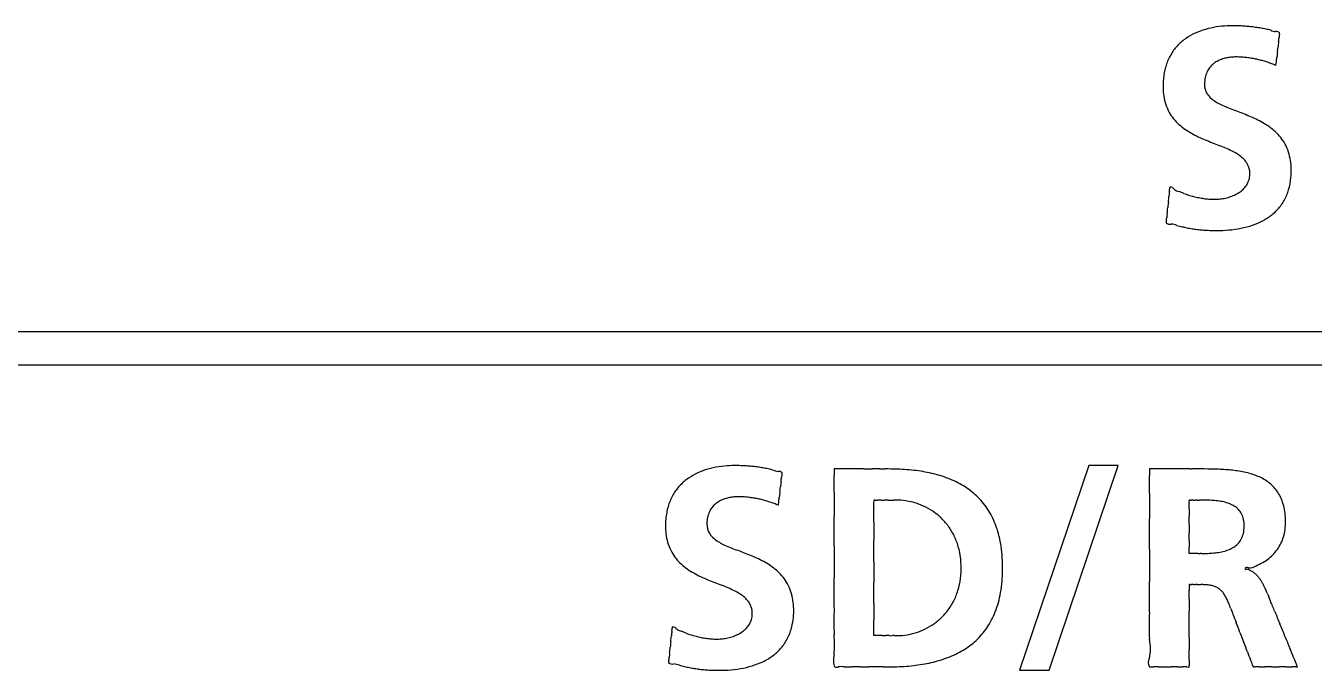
# Model space of a CAD drawing. Header units: millimetres. Extents: x -11 to 5160, y -11 to 2043.
# Drawn here: x 4000.961 to 4002.945, y 1245.023 to 1246.016 of the extents above; entities that cross this region are included whole.
import ezdxf

# ---------------------------------------------------------------- set-up
doc = ezdxf.new("R2010")
doc.units = ezdxf.units.MM

# ---------------------------------------------------------------- blocks, each defined once
blk = doc.blocks.new('FX5U-32MT ES PLC')
at = {"color": 7, "linetype": 'Continuous'}
for p, q in [((53.65151, 10.57155), (53.655588, 10.607749)), ((63.47486, 8.14982), (33.47497, 8.14982)), ((33.47497, 7.84975), (63.47486, 7.84975)), ((51.94998, 6.93267), (51.32056, 5.07094)), ((51.58893, 5.07094), (52.21801, 6.93267)), ((52.21801, 6.93267), (51.94998, 6.93267)), ((49.63453, 6.90166), (49.63453, 6.84489)), ((49.904407, 6.90166), (49.63453, 6.90166)), ((52.50154, 6.90166), (52.50154, 6.841918)), ((52.514463, 6.90166), (52.50154, 6.90166)), ((52.836324, 6.90166), (52.514463, 6.90166)), ((49.12741, 6.57162), (49.131531, 6.60782)), ((52.86259, 6.615571), (52.863977, 6.61813)), ((52.86259, 6.13323), (52.86259, 6.148526)), ((52.945803, 6.13323), (52.86259, 6.13323)), ((49.99558, 5.38565), (49.99558, 5.529289)), ((50.073868, 5.38565), (49.99558, 5.38565)), ((51.32056, 5.07094), (51.58893, 5.07094))]:
    blk.add_line(p, q, dxfattribs=at)
for centre, radius, start, end in [((53.222217, 10.169735), 0.760357, 100.493751, 108.06204), ((53.24398, 10.058555), 0.873643, 93.849184, 100.569189), ((53.258216, 9.808519), 1.124073, 89.342037, 93.717615), ((53.257329, 9.363966), 1.568612, 87.669024, 89.496099), ((53.257217, 9.337996), 1.594566, 85.93087, 87.702957), ((53.266146, 9.464696), 1.467552, 84.02834, 85.927593), ((53.266518, 9.473399), 1.458857, 82.12173, 84.007308), ((53.30447, 9.733924), 1.195591, 79.9398, 82.212011), ((53.092228, 8.61944), 2.330058, 78.435978, 79.588222), ((53.478645, 10.454191), 0.455215, 73.955478, 79.792179), ((53.100902, 10.428499), 0.472273, 127.328883, 138.972428), ((53.137929, 10.379081), 0.534021, 116.946209, 127.272629), ((53.182324, 10.291712), 0.632023, 108.052228, 116.944748), ((53.684856, 11.098036), 0.221469, 248.714624, 260.610718), ((53.655695, 10.839206), 0.040926, 44.476728, 99.806204), ((58.082838, 10.266388), 4.437694, 173.270168, 173.873088), ((52.603334, 10.927439), 1.081618, 352.509225, 354.634032), ((53.916688, 10.814172), 0.236787, 170.076472, 177.066785), ((53.647809, 10.865526), 0.037163, 343.512296, 3.630961), ((53.089479, 10.439767), 0.45626, 139.098191, 151.467565), ((116.642791, 3.572928), 63.378807, 173.550871, 173.592386), ((36.625183, 12.636042), 17.150436, 353.490389, 353.652868), ((53.23526, 10.393836), 0.609615, 164.107624, 175.009997), ((53.118317, 10.42519), 0.488559, 151.581109, 163.888601), ((53.21119, 10.426131), 0.205489, 139.148805, 152.08652), ((53.217515, 10.42007), 0.214238, 127.119013, 139.028946), ((53.235063, 10.396455), 0.243659, 116.722602, 127.058325), ((53.255781, 10.355446), 0.289603, 108.052416, 116.735357), ((53.273654, 10.300887), 0.347015, 100.852104, 108.066624), ((53.281196, 10.265406), 0.383283, 94.545714, 100.960845), ((53.287903, 10.156266), 0.492615, 89.500702, 94.317272), ((53.287376, 9.85526), 0.793616, 86.664771, 89.651994), ((53.282057, 9.739299), 0.909692, 84.149851, 86.755233), ((53.282514, 9.747366), 0.901621, 81.499448, 84.126507), ((53.278906, 9.722429), 0.926817, 78.954133, 81.506749), ((53.276675, 9.711072), 0.93839, 76.436864, 78.953301), ((53.274385, 9.701473), 0.948259, 73.954738, 76.438369), ((53.273094, 9.696945), 0.952968, 71.492763, 73.955366), ((53.27379, 9.698915), 0.950878, 69.037969, 71.494867), ((53.274252, 9.700237), 0.949479, 66.588536, 69.035463), ((-170.055636, 35.832562), 225.128859, 353.566722, 353.576535), ((53.238382, 10.385472), 0.613505, 174.257168, 188.742947), ((53.270589, 10.405572), 0.268561, 164.890056, 177.004646), ((53.231657, 10.4163), 0.228178, 152.31097, 164.942584), ((53.191939, 10.403672), 0.190213, 175.194939, 200.422023), ((53.186054, 10.415401), 0.189241, 204.374801, 232.375682), ((53.077372, 10.360243), 0.450532, 188.684163, 208.565028), ((53.33691, 10.605838), 0.432179, 231.948303, 246.303371), ((53.91437, 11.856398), 1.809567, 245.474396, 249.460214), ((53.060698, 10.359549), 0.435617, 209.533563, 228.007358), ((51.666072, 5.87802), 4.577598, 67.646992, 69.362439), ((52.975129, 9.060683), 1.136235, 60.567071, 67.661475), ((53.182238, 10.49872), 0.620375, 228.26391, 241.101214), ((53.232162, 9.513746), 0.615342, 47.654384, 60.680795), ((53.346162, 9.641896), 0.443842, 29.033498, 47.387868), ((53.467979, 11.010755), 1.206739, 240.972519, 247.64118), ((55.715268, 16.470181), 7.110606, 247.628772, 248.735587), ((52.598582, 8.453341), 1.49076, 63.973887, 68.85072), ((53.323783, 9.638119), 0.465303, 8.558554, 28.102639), ((53.077223, 9.420172), 0.411995, 49.390076, 64.791272), ((53.207245, 9.573312), 0.211107, 22.53126, 49.126066), ((53.223971, 9.587494), 0.190341, 354.498602, 20.516982), ((53.176694, 9.614088), 0.614333, 354.259563, 8.733327), ((53.227642, 9.584321), 0.186487, 326.066822, 340.326549), ((53.221692, 9.585266), 0.192411, 340.658338, 355.224343), ((53.208144, 9.604288), 0.582098, 343.670212, 354.909736), ((47.052619, 9.943287), 5.653872, 353.812595, 354.321813), ((54.134502, 9.253818), 1.461552, 173.240169, 174.89424), ((52.374493, 9.472526), 0.312126, 351.400239, 356.734169), ((52.728051, 9.455822), 0.041953, 166.662777, 181.471631), ((52.688927, 9.418247), 0.047284, 33.547123, 92.056704), ((52.807917, 9.56278), 0.142663, 236.093859, 254.835914), ((52.223755, 7.994515), 1.531524, 67.336622, 69.080348), ((53.043212, 10.003981), 0.638786, 248.960097, 253.147563), ((53.155701, 10.347439), 1.000139, 252.684288, 255.358378), ((53.106782, 10.167527), 0.813706, 255.488887, 258.772063), ((53.094329, 9.799922), 0.445178, 281.122882, 287.437169), ((53.111191, 9.746952), 0.389589, 287.405687, 294.619829), ((53.139019, 9.687005), 0.323498, 294.562358, 303.105568), ((53.174072, 9.633579), 0.2596, 303.065224, 313.44725), ((53.207108, 9.598653), 0.211526, 313.456357, 325.950863), ((53.31692, 9.574372), 0.469303, 330.737179, 343.44126), ((47.678112, 9.773837), 5.014224, 353.77527, 354.359139), ((63.639201, 8.167623), 11.027493, 173.928953, 174.205455), ((53.104224, 10.151441), 0.797429, 258.727305, 262.071382), ((53.099393, 10.120136), 0.765758, 262.106242, 265.581571), ((53.092878, 10.021047), 0.666462, 265.483726, 269.470263), ((53.091727, 9.842285), 0.487698, 269.411365, 274.820865), ((53.093802, 9.797753), 0.443151, 275.037415, 281.243796), ((53.318226, 9.583425), 0.473563, 305.896499, 317.73793), ((53.338665, 9.5634), 0.444971, 317.876205, 330.60101), ((52.697896, 9.143476), 0.044464, 164.875484, 183.258924), ((52.687712, 9.178116), 0.050515, 227.373507, 284.018366), ((52.37507, 9.200045), 0.283491, 350.873147, 357.261262), ((53.943565, 9.074992), 1.290157, 173.09262, 175.041788), ((53.214425, 9.767751), 0.685868, 286.816958, 295.521305), ((53.270654, 9.650066), 0.55544, 295.517358, 305.841177), ((52.67615, 8.922565), 0.207907, 68.882165, 83.427187), ((52.912, 9.692871), 0.59841, 254.39811, 259.070314), ((53.975591, 14.486322), 5.508237, 257.661352, 258.144401), ((53.077992, 10.248386), 1.176321, 258.52363, 260.746214), ((53.083145, 10.271348), 1.199813, 260.679644, 262.894923), ((53.079176, 10.247899), 1.176054, 262.945516, 265.320447), ((53.095207, 10.449017), 1.37781, 265.338324, 267.530812), ((53.108786, 10.757757), 1.686848, 267.521824, 269.502763), ((53.111135, 10.478074), 1.407204, 269.308286, 273.355298), ((53.130356, 10.122133), 1.050749, 273.444988, 279.661616), ((53.162751, 9.937789), 0.863584, 279.595406, 286.834811), ((48.698261, 6.169845), 0.760305, 100.488301, 108.059013), ((48.720166, 6.057819), 0.874446, 93.845635, 100.563428), ((48.734448, 5.807166), 1.125496, 89.341985, 93.71523), ((48.733566, 5.363643), 1.569006, 87.66926, 89.49578), ((48.733467, 5.338136), 1.594496, 85.930896, 87.702989), ((48.742377, 5.464553), 1.467766, 84.028745, 85.927672), ((48.742738, 5.473154), 1.459174, 82.122551, 84.007696), ((48.780688, 5.73369), 1.195897, 79.941213, 82.212844), ((48.576872, 6.428902), 0.47192, 127.338631, 138.988056), ((48.613844, 6.379567), 0.533569, 116.948674, 127.281972), ((48.658275, 6.292132), 0.631646, 108.049227, 116.94696), ((48.568199, 4.617724), 2.331865, 78.438219, 79.589586), ((48.954901, 6.454224), 0.455252, 73.958287, 79.794658), ((49.161071, 7.098053), 0.221404, 248.716308, 260.616327), ((49.13195, 6.839295), 0.040916, 44.473019, 99.818998), ((48.07986, 6.928741), 1.081408, 352.44231, 354.56788), ((49.392828, 6.813984), 0.23674, 170.008678, 177.001512), ((49.124064, 6.865647), 0.037155, 343.442006, 3.568184), ((-3090.689853, 6.768401), 3140.324384, 359.998604, 0.001396), ((49.942427, 843.149013), 836.247354, 269.997395, 270.002605), ((50.013841, -199.628949), 206.530612, 89.990736, 90.009264), ((50.072443, 53.514194), 46.612541, 269.969014, 270.030986), ((50.111115, -1.406233), 8.307904, 89.907144, 90.092856), ((50.123074, 4.387684), 2.513977, 87.517573, 89.965679), ((50.154774, 5.120158), 1.780816, 82.043083, 87.515795), ((50.214059, 5.532899), 1.363844, 75.248182, 82.109431), ((50.299176, 5.85469), 1.030986, 66.574168, 75.26888), ((50.385322, 6.053804), 0.814035, 55.926334, 66.566143), ((-1314.392276, 6.761691), 1366.893818, 359.996637, 0.003363), ((52.855083, -324.007743), 330.909403, 89.996752, 90.003248), ((52.882178, 58.237435), 51.335775, 269.990697, 270.009303), ((52.929961, -12.63622), 19.53792, 89.79575, 90.115682), ((52.989891, 3.241475), 3.660114, 87.812366, 89.847843), ((53.061894, 5.095305), 1.804886, 83.788131, 87.850008), ((53.143491, 5.83172), 1.063968, 77.256906, 83.865348), ((53.232607, 6.220432), 0.665173, 67.385989, 77.358472), ((53.315802, 6.419424), 0.44949, 53.431652, 67.42197), ((48.565591, 6.440043), 0.456098, 139.1142, 151.48543), ((112.098329, -0.498741), 63.366534, 173.48433, 173.52586), ((32.106794, 8.65553), 17.147114, 353.423826, 353.586363), ((53.55753, 6.261442), 4.436835, 173.203527, 173.806663), ((958.924081, 6.580322), 909.289558, 179.992968, 180.007032), ((50.449074, 6.150107), 0.698549, 43.558192, 55.832228), ((447.475532, 6.564958), 394.974009, 179.983099, 180.016901), ((53.365047, 6.488982), 0.364291, 36.030747, 53.1344), ((53.345481, 6.479229), 0.385868, 18.059712, 35.492955), ((48.711961, 6.393925), 0.610075, 164.121411, 175.015385), ((48.594661, 6.425352), 0.488656, 151.598976, 163.90272), ((48.68701, 6.426221), 0.205406, 139.134467, 152.079166), ((48.693365, 6.420128), 0.214199, 127.098372, 139.014251), ((48.71097, 6.39642), 0.243727, 116.698626, 127.037536), ((48.731771, 6.355203), 0.289896, 108.028955, 116.711296), ((48.749727, 6.300318), 0.347644, 100.832143, 108.043462), ((48.757394, 6.26409), 0.384668, 94.535658, 100.939688), ((48.764105, 6.15507), 0.493881, 89.499664, 94.31158), ((48.763567, 5.857709), 0.791237, 86.659474, 89.648745), ((48.758243, 5.74223), 0.906832, 84.139885, 86.748784), ((48.758551, 5.748766), 0.900299, 81.489556, 84.116931), ((48.754827, 5.723081), 0.926252, 78.945111, 81.496835), ((48.752465, 5.711057), 0.938505, 76.429838, 78.944361), ((48.75008, 5.701068), 0.948776, 73.950071, 76.431397), ((48.74874, 5.696369), 0.953662, 71.490415, 73.950744), ((48.749486, 5.698483), 0.95142, 69.03729, 71.492614), ((48.749992, 5.699923), 0.949895, 66.588849, 69.034679), ((-174.506934, 32.087467), 225.085263, 353.500186, 353.510003), ((50.24705, 6.577941), 0.253716, 172.370756, 187.629244), ((50.008461, 6.610641), 0.012919, 144.572256, 175.634523), ((50.004508, 6.602558), 0.016903, 67.1117, 112.8883), ((50.022162, 6.703624), 0.086209, 262.615975, 277.384025), ((50.047373, 6.246016), 0.372382, 87.825158, 92.174842), ((50.077235, 8.108192), 1.490145, 269.395165, 270.604835), ((50.108841, 0.879239), 5.738913, 89.841502, 90.158498), ((50.139284, 32.285854), 25.667729, 269.967482, 270.032518), ((50.165657, 44.727037), 38.108909, 269.98225, 270.01775), ((50.185055, 1.433032), 5.185103, 89.916114, 90.083886), ((50.192806, 5.732786), 0.885344, 88.497774, 90.010333), ((50.198281, 6.022733), 0.595357, 79.062475, 88.293017), ((50.196879, 6.010839), 0.607301, 70.127751, 79.145442), ((50.20203, 6.025618), 0.591652, 60.851949, 70.110401), ((50.459353, 6.162863), 0.682314, 30.423796, 43.376697), ((52.916726, 6.602318), 0.055735, 166.244634, 193.755366), ((52.554865, 6.564254), 0.308723, 355.390226, 4.609774), ((52.867849, 6.609291), 0.00965, 66.342446, 113.657554), ((52.878248, 6.666591), 0.048899, 262.330063, 277.669937), ((52.893098, 6.407244), 0.21105, 87.739591, 92.260409), ((52.910688, 7.461922), 0.843843, 269.370851, 270.629149), ((52.929306, 3.404414), 3.213729, 89.833278, 90.166722), ((52.947238, 18.606115), 11.987988, 269.958988, 270.041012), ((52.962773, -56.068257), 62.686388, 89.993644, 90.006356), ((52.974199, -22.868129), 29.486259, 89.991311, 90.008689), ((52.979146, 3.157188), 3.460942, 89.776468, 90.007866), ((52.988586, 5.056235), 1.561874, 87.717705, 89.850963), ((53.013737, 5.67259), 0.945007, 84.250899, 87.753236), ((53.047533, 6.003464), 0.612412, 79.046894, 84.295944), ((53.086803, 6.203805), 0.408259, 71.600981, 79.115556), ((53.127857, 6.3262), 0.279163, 61.256172, 71.667234), ((53.163208, 6.390832), 0.205495, 47.659589, 61.232129), ((53.187672, 6.431498), 0.55071, 3.286913, 17.691052), ((48.714863, 6.38556), 0.613746, 174.260976, 188.741172), ((48.746429, 6.40565), 0.268501, 164.887775, 177.005561), ((48.707482, 6.416386), 0.228102, 152.304097, 164.940641), ((-207.091001, 6.335038), 256.725566, 359.970163, 0.029837), ((48.577567, 6.481192), 1.419415, 357.453512, 2.546488), ((50.208345, 6.036929), 0.578697, 51.336171, 60.852597), ((50.214874, 6.045342), 0.56805, 41.497436, 51.320195), ((50.381257, 6.119646), 0.771544, 17.865193, 30.254392), ((-58.673995, 6.309746), 111.175621, 359.928516, 0.071484), ((54.22807, 6.506574), 1.365875, 178.621107, 181.378893), ((47.332992, 6.436284), 5.529725, 359.612252, 0.387748), ((53.181324, 6.41194), 0.177693, 31.64703, 47.393219), ((53.168887, 6.405746), 0.191534, 15.522435, 31.272386), ((53.09908, 6.387734), 0.263619, 1.995511, 15.234148), ((53.177158, 6.420102), 0.561964, 354.584108, 4.38557), ((48.667796, 6.403748), 0.19017, 175.195294, 200.428677), ((48.661945, 6.4155), 0.18924, 204.384655, 232.390566), ((56.282099, 6.334586), 6.287074, 179.238637, 180.761363), ((50.214549, 6.045418), 0.568243, 31.409531, 41.47), ((50.198328, 6.036007), 0.586991, 21.244827, 31.368355), ((50.160038, 6.050302), 1.003372, 7.016497, 17.758712), ((74.080091, 6.360389), 21.217536, 179.896108, 180.103892), ((53.130655, 6.368508), 0.231047, 336.160921, 350.4795), ((53.055162, 6.382023), 0.307737, 350.322589, 2.77333), ((53.300958, 6.411463), 0.437912, 345.457709, 354.180515), ((48.5536, 6.360309), 0.450519, 188.683881, 208.565309), ((48.812904, 6.606144), 0.432405, 231.9609, 246.313158), ((49.390611, 7.857795), 1.810886, 245.484087, 249.468509), ((24.539998, 6.155928), 25.45576, 359.785912, 0.214088), ((50.15765, 6.020642), 0.630472, 11.244112, 21.20676), ((329.353092, 6.219808), 276.490504, 179.99377, 180.00623), ((-25.200741, 6.285895), 78.063339, 359.973562, 0.026438), ((53.160991, 6.360009), 0.200479, 305.716089, 320.016859), ((53.166764, 6.353844), 0.192096, 320.319516, 335.808634), ((53.331867, 6.401691), 0.405428, 327.403251, 336.489985), ((53.320457, 6.406383), 0.417763, 336.524177, 345.46067), ((48.53694, 6.359621), 0.43562, 209.533614, 228.007307), ((47.141549, 1.874743), 4.580922, 67.655948, 69.370808), ((48.4511, 5.06002), 1.136954, 60.578024, 67.670483), ((119.412146, 6.058553), 69.777762, 179.88275, 180.11725), ((50.073314, 6.004705), 0.716298, 1.75046, 11.178996), ((49.808641, 6.004368), 1.35775, 357.997735, 7.128959), ((82.577908, 6.024213), 30.076727, 179.720294, 180.279706), ((-902.02563, 6.169134), 954.888221, 359.998763, 0.001237), ((52.953836, 148.669978), 142.536748, 269.996771, 270.003229), ((52.967933, -26.036338), 32.169569, 89.9892, 90.0108), ((52.977236, 11.866912), 5.733683, 269.967634, 270.032366), ((52.980726, 7.799774), 1.666544, 269.991354, 271.192159), ((52.99426, 7.186547), 1.053169, 271.150144, 274.288407), ((53.019883, 6.852392), 0.718034, 274.243356, 278.80096), ((53.054584, 6.63111), 0.494047, 278.750487, 285.177631), ((53.094064, 6.487024), 0.344651, 285.114581, 293.939318), ((53.132771, 6.400148), 0.249543, 293.910426, 305.596852), ((53.319833, 6.418056), 0.425158, 309.049548, 317.769343), ((53.345, 6.392967), 0.389664, 318.013743, 327.443671), ((48.658478, 6.49879), 0.620374, 228.263903, 241.101221), ((48.708279, 5.513535), 0.615597, 47.667243, 60.692057), ((147.67, 5.963024), 97.674469, 179.942638, 180.057362), ((50.047153, 6.001148), 0.74256, 352.593246, 1.96317), ((53.388664, 5.978076), 0.027758, 61.26527, 138.171178), ((53.374982, 5.998337), 0.009761, 224.16177, 301.603654), ((53.384337, 5.946625), 0.043605, 54.539936, 95.579376), ((53.406613, 6.116897), 0.114573, 267.696479, 304.157641), ((53.022716, 5.160036), 0.908606, 62.912411, 64.79635), ((52.089992, 9.08081), 3.356011, 294.298209, 295.465608), ((53.376159, 6.341517), 0.330263, 298.347473, 309.826107), ((48.944218, 7.010824), 1.206739, 240.972518, 247.641181), ((51.191541, 12.470335), 7.110696, 247.628779, 248.73558), ((48.822408, 5.641877), 0.443866, 29.044788, 47.401282), ((31.449492, 5.776868), 18.185568, 359.562398, 0.437602), ((-309.367522, 5.773682), 359.363113, 359.985403, 0.014597), ((50.128166, 5.990386), 0.660836, 342.84916, 352.613055), ((49.933599, 5.988827), 1.232376, 348.987555, 358.516868), ((44.723529, 5.736513), 7.779286, 358.962399, 1.037601), ((53.360799, 5.839231), 0.150192, 48.302562, 59.754678), ((53.289575, 5.753147), 0.261878, 42.53131, 49.195713), ((53.265115, 5.732265), 0.294021, 36.274152, 42.307893), ((53.184999, 5.672698), 0.393853, 31.820457, 36.364613), ((53.098332, 5.618824), 0.495901, 28.235713, 31.829886), ((48.074814, 4.453395), 1.490778, 63.973916, 68.85069), ((48.553468, 5.420249), 0.411986, 49.389906, 64.791441), ((48.800168, 5.638175), 0.465169, 8.562874, 28.113495), ((50.186277, 5.973076), 0.600204, 332.692402, 342.792232), ((50.273518, 5.92385), 0.886305, 337.369735, 348.913094), ((54.379121, 5.821395), 1.516702, 179.138877, 180.861123), ((52.871124, 5.845278), 0.008603, 149.067659, 187.270664), ((44.535628, 5.757583), 8.327063, 359.717774, 0.282226), ((52.867522, 5.839827), 0.010571, 69.062057, 110.937943), ((52.877828, 5.904674), 0.05536, 263.227181, 276.772819), ((52.892732, 5.609539), 0.240307, 88.002897, 91.997103), ((52.910421, 6.811606), 0.961951, 269.445187, 270.554813), ((52.929085, 2.152733), 3.696979, 89.8551, 90.1449), ((52.946914, 22.233403), 16.383705, 269.970348, 270.029652), ((52.962095, 30.796873), 24.947174, 269.984606, 270.015394), ((52.97282, 2.642681), 3.207022, 89.928155, 90.071845), ((52.976755, 5.105916), 0.743785, 88.441694, 89.993389), ((52.986197, 5.426232), 0.42333, 82.621737, 88.540171), ((53.005514, 5.572395), 0.275897, 74.818686, 82.702135), ((53.026588, 5.650695), 0.194811, 64.824796, 74.76977), ((53.039545, 5.679394), 0.163327, 53.582262, 64.6557), ((53.03599, 5.675695), 0.168415, 42.692351, 53.355966), ((53.003056, 5.645942), 0.212797, 33.682297, 42.567944), ((52.914901, 5.587292), 0.318679, 27.162782, 33.666825), ((52.948509, 5.538446), 0.665922, 25.609882, 28.229878), ((52.975145, 5.549287), 0.63722, 23.606207, 25.766071), ((52.391929, 5.305638), 1.269243, 21.510334, 23.141804), ((60.708977, 8.660531), 7.699004, 202.043378, 202.60876), ((48.683471, 5.573373), 0.211123, 22.532296, 49.12503), ((48.700301, 5.587579), 0.190251, 354.49152, 20.522341), ((48.653118, 5.614151), 0.614159, 354.258587, 8.736469), ((54.12498, 5.515983), 4.492107, 178.443835, 181.556165), ((1322.81444, 5.605708), 1272.818863, 179.99656, 180.00344), ((50.210759, 5.96088), 0.572856, 322.539249, 332.653017), ((91.405983, 5.663175), 38.54343, 179.920634, 180.079366), ((52.735917, 5.494515), 0.520279, 22.797019, 27.25481), ((52.145497, 5.247142), 1.160427, 20.997576, 22.761456), ((44.096157, 2.126769), 9.793416, 20.99902, 21.166414), ((113.766476, 28.938603), 64.857963, 201.05615, 201.109285), ((25.165523, -6.033022), 30.761887, 22.229309, 22.422829), ((48.70394, 5.584468), 0.186441, 326.029005, 340.296577), ((48.698148, 5.585354), 0.192196, 340.629955, 355.213422), ((48.6844, 5.60436), 0.582092, 343.669853, 354.909515), ((50.211472, 5.962619), 0.573495, 302.909039, 312.549844), ((50.216306, 5.957052), 0.566125, 312.570414, 322.505269), ((50.425125, 5.862179), 0.722643, 324.511072, 337.257756), ((54.392791, 5.474804), 1.895107, 176.344179, 183.655821), ((-718.427253, 5.54987), 771.289846, 359.995549, 0.004451), ((1056.950459, 392.479879), 1075.678554, 201.080527, 201.084908), ((96.704772, 23.224414), 46.528876, 202.252232, 202.399907), ((49.61248, 5.255202), 1.463421, 173.300643, 174.952425), ((47.849984, 5.472316), 0.31253, 351.463297, 356.789771), ((48.204016, 5.455929), 0.042007, 166.732598, 181.52047), ((48.164885, 5.418261), 0.047341, 33.585256, 92.124731), ((48.284042, 5.563261), 0.143078, 236.139616, 254.845374), ((47.70166, 3.998413), 1.527286, 67.345099, 69.094483), ((48.519669, 6.005277), 0.640067, 248.966499, 253.146189), ((48.631806, 6.3476), 1.000232, 252.683883, 255.357806), ((48.587095, 5.747555), 0.390154, 287.408593, 294.61292), ((48.614904, 5.687637), 0.324098, 294.555115, 303.086113), ((48.650037, 5.634055), 0.260025, 303.045304, 313.416175), ((48.683215, 5.598945), 0.211719, 313.424502, 325.913937), ((48.793173, 5.574445), 0.4693, 330.73663, 343.440843), ((48.622978, 5.301902), 1.015736, 354.798255, 5.201745), ((50.198509, 5.98489), 0.599122, 275.348567, 284.504632), ((50.198276, 5.988118), 0.602306, 284.449204, 293.537471), ((50.204529, 5.973439), 0.586351, 293.550145, 302.904192), ((50.463908, 5.837346), 0.676651, 311.485376, 324.316664), ((0.478191, 5.429366), 52.384434, 359.93373, 0.06627), ((-6.134864, -17.457196), 63.706738, 21.040022, 21.125413), ((68.454783, 11.195203), 16.196835, 200.909015, 201.25642), ((37.196948, -1.345029), 17.851576, 22.127004, 22.525134), ((43.15781, 5.768319), 5.010089, 353.83439, 354.418678), ((59.117383, 4.178954), 11.028441, 173.98831, 174.264758), ((42.52171, 5.938183), 5.660224, 353.872238, 354.38083), ((48.58277, 6.167246), 0.813341, 255.488353, 258.773436), ((48.580209, 6.15116), 0.797065, 258.728903, 262.076049), ((48.575535, 6.121028), 0.766576, 262.111578, 265.586746), ((48.569074, 6.022328), 0.667673, 265.487795, 269.474352), ((48.567932, 5.841608), 0.48695, 269.413565, 274.824229), ((48.569983, 5.797039), 0.44237, 275.045079, 281.255201), ((48.57031, 5.800275), 0.445481, 281.132667, 287.439932), ((48.814911, 5.563476), 0.444976, 317.875725, 330.600471), ((50.089831, 738.578191), 733.192541, 269.998753, 270.001247), ((50.12132, -185.697351), 191.083002, 89.995344, 90.004656), ((50.150484, 52.578014), 47.192366, 269.983443, 270.016557), ((50.174416, -5.26534), 10.650995, 89.944621, 90.055379), ((50.19021, 7.284006), 1.898364, 269.834044, 270.165956), ((50.194193, 6.050395), 0.664747, 270.130629, 275.192721), ((50.428132, 5.880719), 0.732845, 299.63452, 311.334388), ((52.095325, 5.267242), 0.415369, 347.948543, 12.051457), ((65.016423, 5.313361), 12.153959, 179.738762, 180.261238), ((49.527723, 3.796466), 4.125058, 20.443465, 21.72197), ((58.10667, 7.111899), 4.703749, 201.617968, 203.034171), ((48.174091, 5.143596), 0.044423, 164.927136, 183.325932), ((47.851516, 5.199796), 0.283222, 350.929783, 357.323285), ((49.418663, 5.076515), 1.288941, 173.151136, 175.101932), ((48.746894, 5.650149), 0.555454, 295.517269, 305.840893), ((48.794468, 5.583505), 0.473573, 305.896203, 317.737461), ((49.811837, 5.160626), 0.184003, 164.495468, 195.504532), ((50.264118, 6.26072), 1.148077, 281.786353, 289.727283), ((50.351939, 6.016424), 0.888475, 289.71398, 299.578115), ((52.556058, 5.141982), 0.066761, 144.746406, 215.253594), ((53.420392, 5.141643), 0.558481, 177.175647, 182.824353), ((50.035902, 5.213554), 2.827037, 359.100273, 0.899727), ((54.326065, 5.556034), 0.986034, 198.860754, 203.304681), ((53.238239, 5.068112), 0.206835, 13.93835, 28.227085), ((52.755419, 4.799304), 1.126252, 19.868801, 24.783337), ((54.041869, 5.240274), 0.234573, 194.364158, 210.287981), ((48.163921, 5.178144), 0.050463, 227.366814, 283.979925), ((48.152233, 4.922629), 0.207923, 68.875916, 83.405354), ((48.387892, 5.691819), 0.597271, 254.389255, 259.068533), ((49.438223, 10.424352), 5.444755, 257.660193, 258.148942), ((48.553889, 6.247941), 1.175777, 258.528149, 260.752957), ((48.559341, 6.272725), 1.201116, 260.686261, 262.900812), ((48.555465, 6.249985), 1.178072, 262.951205, 265.323913), ((48.571505, 6.451334), 1.380058, 265.341652, 267.531932), ((48.585047, 6.759302), 1.688324, 267.522859, 269.50274), ((48.587382, 6.478212), 1.407273, 269.308368, 273.355203), ((48.606605, 6.122166), 1.050713, 273.44503, 279.661779), ((48.638995, 5.937863), 0.863588, 279.595536, 286.834858), ((48.690667, 5.767832), 0.685879, 286.817013, 295.521223), ((49.660105, 5.120462), 0.02712, 199.432511, 223.076035), ((49.656393, 5.138998), 0.040404, 246.520326, 293.479674), ((49.699621, 4.899228), 0.204519, 82.377083, 97.622917), ((49.761355, 5.983887), 0.882626, 267.753126, 272.246874), ((49.834476, 1.572328), 3.529822, 89.374762, 90.625238), ((49.911869, 18.592126), 13.490242, 269.834893, 270.165107), ((49.986414, -47.968473), 53.070425, 89.961489, 90.038511), ((50.050995, -1145.789777), 1150.891717, 89.998561, 90.001439), ((50.098494, 37.194759), 32.092824, 269.966813, 270.033187), ((50.118854, 8.792401), 3.690461, 269.972489, 270.674767), ((50.139037, 7.081684), 1.979625, 270.673772, 275.666506), ((50.185348, 6.635126), 1.530678, 275.5919, 281.810002), ((52.513189, 5.144775), 0.042937, 254.258, 266.041099), ((52.524949, 5.338187), 0.236706, 266.43358, 273.56642), ((52.56211, 3.943462), 1.158695, 88.89046, 91.10954), ((52.611872, 10.704829), 5.602956, 269.720573, 270.279427), ((52.668586, 24.517988), 19.416071, 269.913275, 270.086725), ((52.726604, 2.508731), 2.593367, 89.367491, 90.632509), ((52.780276, 5.719124), 0.617692, 267.676345, 272.323655), ((52.823955, 4.965327), 0.137878, 82.232407, 97.767593), ((52.851992, 5.123771), 0.02377, 246.700594, 293.299406), ((52.842361, 5.10996), 0.020654, 337.151258, 11.632987), ((53.464288, 5.118605), 0.025313, 181.518728, 221.174516), ((53.452891, 5.126696), 0.025913, 252.814169, 287.185831), ((53.479221, 4.92706), 0.175874, 83.905174, 96.094826), ((53.524437, 5.912878), 0.811372, 268.125346, 271.874654), ((53.582243, 1.930042), 3.172052, 89.43528, 90.56472), ((53.646345, 12.068587), 6.966725, 269.729934, 270.270066), ((53.710447, 1.538078), 3.563999, 89.497386, 90.502614), ((53.768253, 6.027736), 0.926176, 268.357786, 271.642214), ((53.813469, 4.902561), 0.200251, 84.649426, 95.350574), ((53.839799, 5.129599), 0.0287, 254.527216, 285.472784), ((53.820037, 5.102465), 0.027423, 358.903827, 45.332678)]:
    blk.add_arc(centre, radius, start, end, dxfattribs=at)
blk = doc.blocks.new('*U224')
blk.add_blockref('FX5U-32MT ES PLC', (16.848, 110))

msp = doc.modelspace()

# ---------------------------------------------------------------- block references
at = {"xscale": 0.1693510201669083, "yscale": 0.1693510201669083, "zscale": 0.1693510201669083}
msp.add_blockref('*U224', (3990.9468, 1225.5354), dxfattribs=at)

doc.saveas('drawing.dxf')
